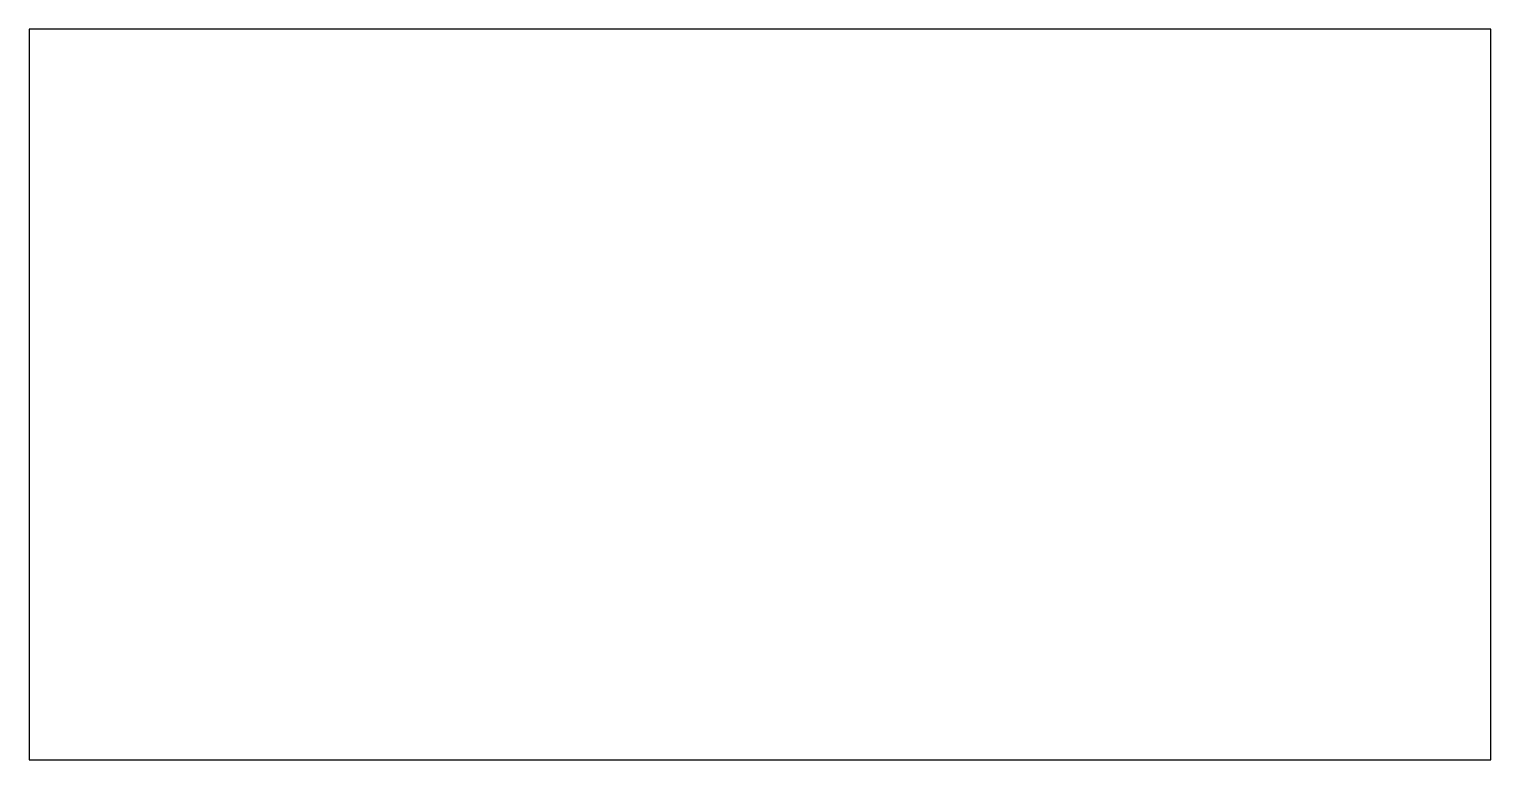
# Model space of a CAD drawing. Header units: millimetres. Extents: x 10000 to 10100, y -5000 to -4950.
import ezdxf

# ---------------------------------------------------------------- set-up
doc = ezdxf.new("R2010")
doc.units = ezdxf.units.MM

msp = doc.modelspace()

# ---------------------------------------------------------------- linework, layer by layer
at = {"color": 1}
msp.add_lwpolyline([(10000, -5000), (10100, -5000), (10100, -4950), (10000, -4950)], close=True, dxfattribs=at)

doc.saveas('drawing.dxf')
